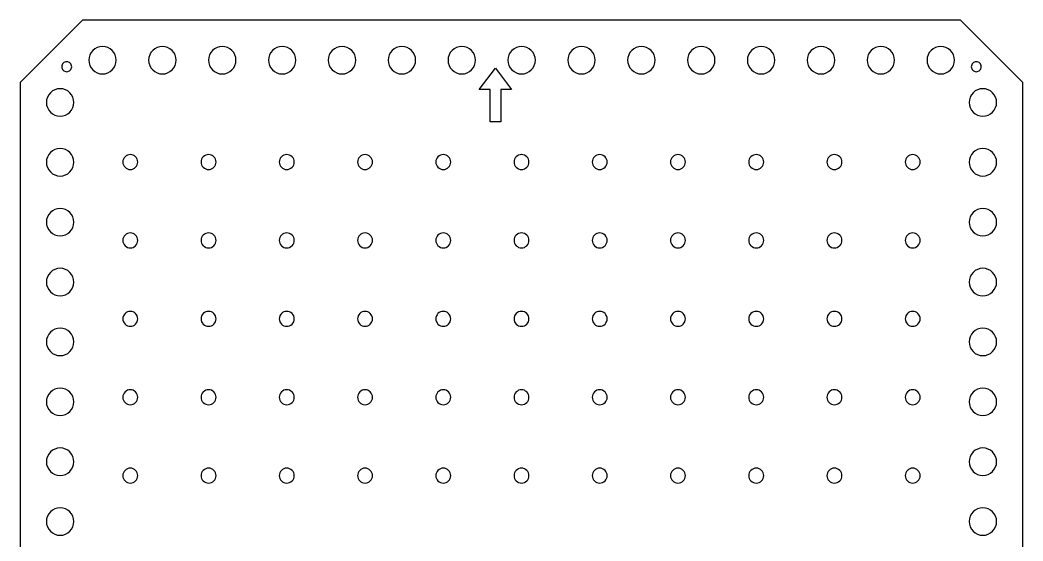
# Model space of a CAD drawing. Extents: x -337 to 6273, y 368 to 2065.
# Drawn here: x 2694.9 to 3096.9, y 627.7 to 836.4 of the extents above; entities that cross this region are included whole.
import ezdxf

# ---------------------------------------------------------------- set-up
doc = ezdxf.new("R2010")
doc.units = 0
doc.header["$LTSCALE"] = 100
doc.layers.add('EBENE_1', color=1, linetype='CONTINUOUS')

msp = doc.modelspace()

# ---------------------------------------------------------------- linework, layer by layer
at = {"layer": 'EBENE_1', "color": 1}
for points in [[(2719.933744, 836.42597), (2694.933744, 811.42597), (2694.933744, 459.425665), (2719.933744, 434.425665), (3071.933101, 434.425665), (3096.933101, 459.425665), (3096.933101, 811.42597), (3071.933101, 836.42597), (2719.933744, 836.42597)], [(2883.342873, 795.58016), (2883.311512, 808.552596), (2878.987367, 808.542142), (2885.452678, 817.206113), (2891.959802, 808.573503), (2887.635657, 808.563049), (2887.667018, 795.590614), (2883.342873, 795.58016)]]:
    msp.add_lwpolyline(points, close=True, dxfattribs=at)
for points in [[(2733.483422, 820.32597, 0.199589), (2731.87251, 824.215057, 0.199589), (2727.983422, 825.82597, 0.199589), (2724.094335, 824.215057, 0.199589), (2722.483422, 820.32597, 0.199589), (2724.094335, 816.436882, 0.199589), (2727.983422, 814.82597, 0.199589), (2731.87251, 816.436882, 0.199589), (2733.483422, 820.32597)], [(2757.483422, 820.32597, 0.199589), (2755.87251, 824.215057, 0.199589), (2751.983422, 825.82597, 0.199589), (2748.094335, 824.215057, 0.199589), (2746.483422, 820.32597, 0.199589), (2748.094335, 816.436882, 0.199589), (2751.983422, 814.82597, 0.199589), (2755.87251, 816.436882, 0.199589), (2757.483422, 820.32597)], [(2781.483422, 820.32597, 0.199589), (2779.87251, 824.215057, 0.199589), (2775.983422, 825.82597, 0.199589), (2772.094335, 824.215057, 0.199589), (2770.483422, 820.32597, 0.199589), (2772.094335, 816.436882, 0.199589), (2775.983422, 814.82597, 0.199589), (2779.87251, 816.436882, 0.199589), (2781.483422, 820.32597)], [(2805.483422, 820.32597, 0.199589), (2803.87251, 824.215057, 0.199589), (2799.983422, 825.82597, 0.199589), (2796.094335, 824.215057, 0.199589), (2794.483422, 820.32597, 0.199589), (2796.094335, 816.436882, 0.199589), (2799.983422, 814.82597, 0.199589), (2803.87251, 816.436882, 0.199589), (2805.483422, 820.32597)], [(2829.483422, 820.32597, 0.199589), (2827.87251, 824.215057, 0.199589), (2823.983422, 825.82597, 0.199589), (2820.094335, 824.215057, 0.199589), (2818.483422, 820.32597, 0.199589), (2820.094335, 816.436882, 0.199589), (2823.983422, 814.82597, 0.199589), (2827.87251, 816.436882, 0.199589), (2829.483422, 820.32597)], [(2853.483422, 820.32597, 0.199589), (2851.87251, 824.215057, 0.199589), (2847.983422, 825.82597, 0.199589), (2844.094335, 824.215057, 0.199589), (2842.483422, 820.32597, 0.199589), (2844.094335, 816.436882, 0.199589), (2847.983422, 814.82597, 0.199589), (2851.87251, 816.436882, 0.199589), (2853.483422, 820.32597)], [(2877.483422, 820.32597, 0.199589), (2875.87251, 824.215057, 0.199589), (2871.983422, 825.82597, 0.199589), (2868.094335, 824.215057, 0.199589), (2866.483422, 820.32597, 0.199589), (2868.094335, 816.436882, 0.199589), (2871.983422, 814.82597, 0.199589), (2875.87251, 816.436882, 0.199589), (2877.483422, 820.32597)], [(2901.483422, 820.32597, 0.199589), (2899.87251, 824.215057, 0.199589), (2895.983422, 825.82597, 0.199589), (2892.094335, 824.215057, 0.199589), (2890.483422, 820.32597, 0.199589), (2892.094335, 816.436882, 0.199589), (2895.983422, 814.82597, 0.199589), (2899.87251, 816.436882, 0.199589), (2901.483422, 820.32597)], [(2925.483422, 820.32597, 0.199589), (2923.87251, 824.215057, 0.199589), (2919.983422, 825.82597, 0.199589), (2916.094335, 824.215057, 0.199589), (2914.483422, 820.32597, 0.199589), (2916.094335, 816.436882, 0.199589), (2919.983422, 814.82597, 0.199589), (2923.87251, 816.436882, 0.199589), (2925.483422, 820.32597)], [(2949.483422, 820.32597, 0.199589), (2947.87251, 824.215057, 0.199589), (2943.983422, 825.82597, 0.199589), (2940.094335, 824.215057, 0.199589), (2938.483422, 820.32597, 0.199589), (2940.094335, 816.436882, 0.199589), (2943.983422, 814.82597, 0.199589), (2947.87251, 816.436882, 0.199589), (2949.483422, 820.32597)], [(2973.483422, 820.32597, 0.199589), (2971.87251, 824.215057, 0.199589), (2967.983422, 825.82597, 0.199589), (2964.094335, 824.215057, 0.199589), (2962.483422, 820.32597, 0.199589), (2964.094335, 816.436882, 0.199589), (2967.983422, 814.82597, 0.199589), (2971.87251, 816.436882, 0.199589), (2973.483422, 820.32597)], [(2997.483422, 820.32597, 0.199589), (2995.87251, 824.215057, 0.199589), (2991.983422, 825.82597, 0.199589), (2988.094335, 824.215057, 0.199589), (2986.483422, 820.32597, 0.199589), (2988.094335, 816.436882, 0.199589), (2991.983422, 814.82597, 0.199589), (2995.87251, 816.436882, 0.199589), (2997.483422, 820.32597)], [(3021.483422, 820.32597, 0.199589), (3019.87251, 824.215057, 0.199589), (3015.983422, 825.82597, 0.199589), (3012.094335, 824.215057, 0.199589), (3010.483422, 820.32597, 0.199589), (3012.094335, 816.436882, 0.199589), (3015.983422, 814.82597, 0.199589), (3019.87251, 816.436882, 0.199589), (3021.483422, 820.32597)], [(3045.483422, 820.32597, 0.199589), (3043.87251, 824.215057, 0.199589), (3039.983422, 825.82597, 0.199589), (3036.094335, 824.215057, 0.199589), (3034.483422, 820.32597, 0.199589), (3036.094335, 816.436882, 0.199589), (3039.983422, 814.82597, 0.199589), (3043.87251, 816.436882, 0.199589), (3045.483422, 820.32597)], [(3069.483422, 820.32597, 0.199589), (3067.87251, 824.215057, 0.199589), (3063.983422, 825.82597, 0.199589), (3060.094335, 824.215057, 0.199589), (3058.483422, 820.32597, 0.199589), (3060.094335, 816.436882, 0.199589), (3063.983422, 814.82597, 0.199589), (3067.87251, 816.436882, 0.199589), (3069.483422, 820.32597)], [(2711.633387, 817.725516, 0.199589), (2712.219174, 816.311303, 0.199589), (2713.633387, 815.725516, 0.199589), (2715.047601, 816.311303, 0.199589), (2715.633387, 817.725516, 0.199589), (2715.047601, 819.13973, 0.199589), (2713.633387, 819.725516, 0.199589), (2712.219174, 819.13973, 0.199589), (2711.633387, 817.725516)], [(3080.233458, 817.725516, 0.199589), (3079.647671, 819.13973, 0.199589), (3078.233458, 819.725516, 0.199589), (3076.819244, 819.13973, 0.199589), (3076.233458, 817.725516, 0.199589), (3076.819244, 816.311303, 0.199589), (3078.233458, 815.725516, 0.199589), (3079.647671, 816.311303, 0.199589), (3080.233458, 817.725516)], [(2710.983422, 808.92597, 0.199589), (2707.094335, 807.315057, 0.199589), (2705.483422, 803.42597, 0.199589), (2707.094335, 799.536882, 0.199589), (2710.983422, 797.92597, 0.199589), (2714.87251, 799.536882, 0.199589), (2716.483422, 803.42597, 0.199589), (2714.87251, 807.315057, 0.199589), (2710.983422, 808.92597)], [(3080.883422, 808.92597, 0.199589), (3076.994335, 807.315057, 0.199589), (3075.383422, 803.42597, 0.199589), (3076.994335, 799.536882, 0.199589), (3080.883422, 797.92597, 0.199589), (3084.77251, 799.536882, 0.199589), (3086.383422, 803.42597, 0.199589), (3084.77251, 807.315057, 0.199589), (3080.883422, 808.92597)], [(2710.983422, 784.92597, 0.199589), (2707.094335, 783.315057, 0.199589), (2705.483422, 779.42597, 0.199589), (2707.094335, 775.536882, 0.199589), (2710.983422, 773.92597, 0.199589), (2714.87251, 775.536882, 0.199589), (2716.483422, 779.42597, 0.199589), (2714.87251, 783.315057, 0.199589), (2710.983422, 784.92597)], [(3080.883422, 784.92597, 0.199589), (3076.994335, 783.315057, 0.199589), (3075.383422, 779.42597, 0.199589), (3076.994335, 775.536882, 0.199589), (3080.883422, 773.92597, 0.199589), (3084.77251, 775.536882, 0.199589), (3086.383422, 779.42597, 0.199589), (3084.77251, 783.315057, 0.199589), (3080.883422, 784.92597)], [(2742.133422, 779.534674, 0.199589), (2741.254743, 781.655994, 0.199589), (2739.133422, 782.534674, 0.199589), (2737.012102, 781.655994, 0.199589), (2736.133422, 779.534674, 0.199589), (2737.012102, 777.413354, 0.199589), (2739.133422, 776.534674, 0.199589), (2741.254743, 777.413354, 0.199589), (2742.133422, 779.534674)], [(2773.493422, 779.534674, 0.199589), (2772.614743, 781.655994, 0.199589), (2770.493422, 782.534674, 0.199589), (2768.372102, 781.655994, 0.199589), (2767.493422, 779.534674, 0.199589), (2768.372102, 777.413354, 0.199589), (2770.493422, 776.534674, 0.199589), (2772.614743, 777.413354, 0.199589), (2773.493422, 779.534674)], [(2804.853422, 779.534674, 0.199589), (2803.974743, 781.655994, 0.199589), (2801.853422, 782.534674, 0.199589), (2799.732102, 781.655994, 0.199589), (2798.853422, 779.534674, 0.199589), (2799.732102, 777.413354, 0.199589), (2801.853422, 776.534674, 0.199589), (2803.974743, 777.413354, 0.199589), (2804.853422, 779.534674)], [(2836.213422, 779.534674, 0.199589), (2835.334743, 781.655994, 0.199589), (2833.213422, 782.534674, 0.199589), (2831.092102, 781.655994, 0.199589), (2830.213422, 779.534674, 0.199589), (2831.092102, 777.413354, 0.199589), (2833.213422, 776.534674, 0.199589), (2835.334743, 777.413354, 0.199589), (2836.213422, 779.534674)], [(2867.573422, 779.534674, 0.199589), (2866.694743, 781.655994, 0.199589), (2864.573422, 782.534674, 0.199589), (2862.452102, 781.655994, 0.199589), (2861.573422, 779.534674, 0.199589), (2862.452102, 777.413354, 0.199589), (2864.573422, 776.534674, 0.199589), (2866.694743, 777.413354, 0.199589), (2867.573422, 779.534674)], [(2898.933422, 779.534674, 0.199589), (2898.054743, 781.655994, 0.199589), (2895.933422, 782.534674, 0.199589), (2893.812102, 781.655994, 0.199589), (2892.933422, 779.534674, 0.199589), (2893.812102, 777.413354, 0.199589), (2895.933422, 776.534674, 0.199589), (2898.054743, 777.413354, 0.199589), (2898.933422, 779.534674)], [(2930.293422, 779.534674, 0.199589), (2929.414743, 781.655994, 0.199589), (2927.293422, 782.534674, 0.199589), (2925.172102, 781.655994, 0.199589), (2924.293422, 779.534674, 0.199589), (2925.172102, 777.413354, 0.199589), (2927.293422, 776.534674, 0.199589), (2929.414743, 777.413354, 0.199589), (2930.293422, 779.534674)], [(2961.653422, 779.534674, 0.199589), (2960.774743, 781.655994, 0.199589), (2958.653422, 782.534674, 0.199589), (2956.532102, 781.655994, 0.199589), (2955.653422, 779.534674, 0.199589), (2956.532102, 777.413354, 0.199589), (2958.653422, 776.534674, 0.199589), (2960.774743, 777.413354, 0.199589), (2961.653422, 779.534674)], [(2993.013422, 779.534674, 0.199589), (2992.134743, 781.655994, 0.199589), (2990.013422, 782.534674, 0.199589), (2987.892102, 781.655994, 0.199589), (2987.013422, 779.534674, 0.199589), (2987.892102, 777.413354, 0.199589), (2990.013422, 776.534674, 0.199589), (2992.134743, 777.413354, 0.199589), (2993.013422, 779.534674)], [(3024.373422, 779.534674, 0.199589), (3023.494743, 781.655994, 0.199589), (3021.373422, 782.534674, 0.199589), (3019.252102, 781.655994, 0.199589), (3018.373422, 779.534674, 0.199589), (3019.252102, 777.413354, 0.199589), (3021.373422, 776.534674, 0.199589), (3023.494743, 777.413354, 0.199589), (3024.373422, 779.534674)], [(3055.733422, 779.534674, 0.199589), (3054.854743, 781.655994, 0.199589), (3052.733422, 782.534674, 0.199589), (3050.612102, 781.655994, 0.199589), (3049.733422, 779.534674, 0.199589), (3050.612102, 777.413354, 0.199589), (3052.733422, 776.534674, 0.199589), (3054.854743, 777.413354, 0.199589), (3055.733422, 779.534674)], [(2710.983422, 760.92597, 0.199589), (2707.094335, 759.315057, 0.199589), (2705.483422, 755.42597, 0.199589), (2707.094335, 751.536882, 0.199589), (2710.983422, 749.92597, 0.199589), (2714.87251, 751.536882, 0.199589), (2716.483422, 755.42597, 0.199589), (2714.87251, 759.315057, 0.199589), (2710.983422, 760.92597)], [(3080.883422, 760.92597, 0.199589), (3076.994335, 759.315057, 0.199589), (3075.383422, 755.42597, 0.199589), (3076.994335, 751.536882, 0.199589), (3080.883422, 749.92597, 0.199589), (3084.77251, 751.536882, 0.199589), (3086.383422, 755.42597, 0.199589), (3084.77251, 759.315057, 0.199589), (3080.883422, 760.92597)], [(2742.133422, 748.108674, 0.199589), (2741.254743, 750.229994, 0.199589), (2739.133422, 751.108674, 0.199589), (2737.012102, 750.229994, 0.199589), (2736.133422, 748.108674, 0.199589), (2737.012102, 745.987354, 0.199589), (2739.133422, 745.108674, 0.199589), (2741.254743, 745.987354, 0.199589), (2742.133422, 748.108674)], [(2773.493422, 748.108674, 0.199589), (2772.614743, 750.229994, 0.199589), (2770.493422, 751.108674, 0.199589), (2768.372102, 750.229994, 0.199589), (2767.493422, 748.108674, 0.199589), (2768.372102, 745.987354, 0.199589), (2770.493422, 745.108674, 0.199589), (2772.614743, 745.987354, 0.199589), (2773.493422, 748.108674)], [(2804.853422, 748.108674, 0.199589), (2803.974743, 750.229994, 0.199589), (2801.853422, 751.108674, 0.199589), (2799.732102, 750.229994, 0.199589), (2798.853422, 748.108674, 0.199589), (2799.732102, 745.987354, 0.199589), (2801.853422, 745.108674, 0.199589), (2803.974743, 745.987354, 0.199589), (2804.853422, 748.108674)], [(2836.213422, 748.108674, 0.199589), (2835.334743, 750.229994, 0.199589), (2833.213422, 751.108674, 0.199589), (2831.092102, 750.229994, 0.199589), (2830.213422, 748.108674, 0.199589), (2831.092102, 745.987354, 0.199589), (2833.213422, 745.108674, 0.199589), (2835.334743, 745.987354, 0.199589), (2836.213422, 748.108674)], [(2867.573422, 748.108674, 0.199589), (2866.694743, 750.229994, 0.199589), (2864.573422, 751.108674, 0.199589), (2862.452102, 750.229994, 0.199589), (2861.573422, 748.108674, 0.199589), (2862.452102, 745.987354, 0.199589), (2864.573422, 745.108674, 0.199589), (2866.694743, 745.987354, 0.199589), (2867.573422, 748.108674)], [(2898.933422, 748.108674, 0.199589), (2898.054743, 750.229994, 0.199589), (2895.933422, 751.108674, 0.199589), (2893.812102, 750.229994, 0.199589), (2892.933422, 748.108674, 0.199589), (2893.812102, 745.987354, 0.199589), (2895.933422, 745.108674, 0.199589), (2898.054743, 745.987354, 0.199589), (2898.933422, 748.108674)], [(2930.293422, 748.108674, 0.199589), (2929.414743, 750.229994, 0.199589), (2927.293422, 751.108674, 0.199589), (2925.172102, 750.229994, 0.199589), (2924.293422, 748.108674, 0.199589), (2925.172102, 745.987354, 0.199589), (2927.293422, 745.108674, 0.199589), (2929.414743, 745.987354, 0.199589), (2930.293422, 748.108674)], [(2961.653422, 748.108674, 0.199589), (2960.774743, 750.229994, 0.199589), (2958.653422, 751.108674, 0.199589), (2956.532102, 750.229994, 0.199589), (2955.653422, 748.108674, 0.199589), (2956.532102, 745.987354, 0.199589), (2958.653422, 745.108674, 0.199589), (2960.774743, 745.987354, 0.199589), (2961.653422, 748.108674)], [(2993.013422, 748.108674, 0.199589), (2992.134743, 750.229994, 0.199589), (2990.013422, 751.108674, 0.199589), (2987.892102, 750.229994, 0.199589), (2987.013422, 748.108674, 0.199589), (2987.892102, 745.987354, 0.199589), (2990.013422, 745.108674, 0.199589), (2992.134743, 745.987354, 0.199589), (2993.013422, 748.108674)], [(3024.373422, 748.108674, 0.199589), (3023.494743, 750.229994, 0.199589), (3021.373422, 751.108674, 0.199589), (3019.252102, 750.229994, 0.199589), (3018.373422, 748.108674, 0.199589), (3019.252102, 745.987354, 0.199589), (3021.373422, 745.108674, 0.199589), (3023.494743, 745.987354, 0.199589), (3024.373422, 748.108674)], [(3055.733422, 748.108674, 0.199589), (3054.854743, 750.229994, 0.199589), (3052.733422, 751.108674, 0.199589), (3050.612102, 750.229994, 0.199589), (3049.733422, 748.108674, 0.199589), (3050.612102, 745.987354, 0.199589), (3052.733422, 745.108674, 0.199589), (3054.854743, 745.987354, 0.199589), (3055.733422, 748.108674)], [(2710.983422, 736.92597, 0.199589), (2707.094335, 735.315057, 0.199589), (2705.483422, 731.42597, 0.199589), (2707.094335, 727.536882, 0.199589), (2710.983422, 725.92597, 0.199589), (2714.87251, 727.536882, 0.199589), (2716.483422, 731.42597, 0.199589), (2714.87251, 735.315057, 0.199589), (2710.983422, 736.92597)], [(3080.883422, 736.92597, 0.199589), (3076.994335, 735.315057, 0.199589), (3075.383422, 731.42597, 0.199589), (3076.994335, 727.536882, 0.199589), (3080.883422, 725.92597, 0.199589), (3084.77251, 727.536882, 0.199589), (3086.383422, 731.42597, 0.199589), (3084.77251, 735.315057, 0.199589), (3080.883422, 736.92597)], [(2742.133422, 716.682674, 0.199589), (2741.254743, 718.803994, 0.199589), (2739.133422, 719.682674, 0.199589), (2737.012102, 718.803994, 0.199589), (2736.133422, 716.682674, 0.199589), (2737.012102, 714.561354, 0.199589), (2739.133422, 713.682674, 0.199589), (2741.254743, 714.561354, 0.199589), (2742.133422, 716.682674)], [(2773.493422, 716.682674, 0.199589), (2772.614743, 718.803994, 0.199589), (2770.493422, 719.682674, 0.199589), (2768.372102, 718.803994, 0.199589), (2767.493422, 716.682674, 0.199589), (2768.372102, 714.561354, 0.199589), (2770.493422, 713.682674, 0.199589), (2772.614743, 714.561354, 0.199589), (2773.493422, 716.682674)], [(2804.853422, 716.682674, 0.199589), (2803.974743, 718.803994, 0.199589), (2801.853422, 719.682674, 0.199589), (2799.732102, 718.803994, 0.199589), (2798.853422, 716.682674, 0.199589), (2799.732102, 714.561354, 0.199589), (2801.853422, 713.682674, 0.199589), (2803.974743, 714.561354, 0.199589), (2804.853422, 716.682674)], [(2836.213422, 716.682674, 0.199589), (2835.334743, 718.803994, 0.199589), (2833.213422, 719.682674, 0.199589), (2831.092102, 718.803994, 0.199589), (2830.213422, 716.682674, 0.199589), (2831.092102, 714.561354, 0.199589), (2833.213422, 713.682674, 0.199589), (2835.334743, 714.561354, 0.199589), (2836.213422, 716.682674)], [(2867.573422, 716.682674, 0.199589), (2866.694743, 718.803994, 0.199589), (2864.573422, 719.682674, 0.199589), (2862.452102, 718.803994, 0.199589), (2861.573422, 716.682674, 0.199589), (2862.452102, 714.561354, 0.199589), (2864.573422, 713.682674, 0.199589), (2866.694743, 714.561354, 0.199589), (2867.573422, 716.682674)], [(2898.933422, 716.682674, 0.199589), (2898.054743, 718.803994, 0.199589), (2895.933422, 719.682674, 0.199589), (2893.812102, 718.803994, 0.199589), (2892.933422, 716.682674, 0.199589), (2893.812102, 714.561354, 0.199589), (2895.933422, 713.682674, 0.199589), (2898.054743, 714.561354, 0.199589), (2898.933422, 716.682674)], [(2930.293422, 716.682674, 0.199589), (2929.414743, 718.803994, 0.199589), (2927.293422, 719.682674, 0.199589), (2925.172102, 718.803994, 0.199589), (2924.293422, 716.682674, 0.199589), (2925.172102, 714.561354, 0.199589), (2927.293422, 713.682674, 0.199589), (2929.414743, 714.561354, 0.199589), (2930.293422, 716.682674)], [(2961.653422, 716.682674, 0.199589), (2960.774743, 718.803994, 0.199589), (2958.653422, 719.682674, 0.199589), (2956.532102, 718.803994, 0.199589), (2955.653422, 716.682674, 0.199589), (2956.532102, 714.561354, 0.199589), (2958.653422, 713.682674, 0.199589), (2960.774743, 714.561354, 0.199589), (2961.653422, 716.682674)], [(2993.013422, 716.682674, 0.199589), (2992.134743, 718.803994, 0.199589), (2990.013422, 719.682674, 0.199589), (2987.892102, 718.803994, 0.199589), (2987.013422, 716.682674, 0.199589), (2987.892102, 714.561354, 0.199589), (2990.013422, 713.682674, 0.199589), (2992.134743, 714.561354, 0.199589), (2993.013422, 716.682674)], [(3024.373422, 716.682674, 0.199589), (3023.494743, 718.803994, 0.199589), (3021.373422, 719.682674, 0.199589), (3019.252102, 718.803994, 0.199589), (3018.373422, 716.682674, 0.199589), (3019.252102, 714.561354, 0.199589), (3021.373422, 713.682674, 0.199589), (3023.494743, 714.561354, 0.199589), (3024.373422, 716.682674)], [(3055.733422, 716.682674, 0.199589), (3054.854743, 718.803994, 0.199589), (3052.733422, 719.682674, 0.199589), (3050.612102, 718.803994, 0.199589), (3049.733422, 716.682674, 0.199589), (3050.612102, 714.561354, 0.199589), (3052.733422, 713.682674, 0.199589), (3054.854743, 714.561354, 0.199589), (3055.733422, 716.682674)], [(2710.983422, 712.92597, 0.199589), (2707.094335, 711.315057, 0.199589), (2705.483422, 707.42597, 0.199589), (2707.094335, 703.536882, 0.199589), (2710.983422, 701.92597, 0.199589), (2714.87251, 703.536882, 0.199589), (2716.483422, 707.42597, 0.199589), (2714.87251, 711.315057, 0.199589), (2710.983422, 712.92597)], [(3080.883422, 712.92597, 0.199589), (3076.994335, 711.315057, 0.199589), (3075.383422, 707.42597, 0.199589), (3076.994335, 703.536882, 0.199589), (3080.883422, 701.92597, 0.199589), (3084.77251, 703.536882, 0.199589), (3086.383422, 707.42597, 0.199589), (3084.77251, 711.315057, 0.199589), (3080.883422, 712.92597)], [(2710.983422, 688.92597, 0.199589), (2707.094335, 687.315057, 0.199589), (2705.483422, 683.42597, 0.199589), (2707.094335, 679.536882, 0.199589), (2710.983422, 677.92597, 0.199589), (2714.87251, 679.536882, 0.199589), (2716.483422, 683.42597, 0.199589), (2714.87251, 687.315057, 0.199589), (2710.983422, 688.92597)], [(2742.133422, 685.256674, 0.199589), (2741.254743, 687.377994, 0.199589), (2739.133422, 688.256674, 0.199589), (2737.012102, 687.377994, 0.199589), (2736.133422, 685.256674, 0.199589), (2737.012102, 683.135354, 0.199589), (2739.133422, 682.256674, 0.199589), (2741.254743, 683.135354, 0.199589), (2742.133422, 685.256674)], [(2773.493422, 685.256674, 0.199589), (2772.614743, 687.377994, 0.199589), (2770.493422, 688.256674, 0.199589), (2768.372102, 687.377994, 0.199589), (2767.493422, 685.256674, 0.199589), (2768.372102, 683.135354, 0.199589), (2770.493422, 682.256674, 0.199589), (2772.614743, 683.135354, 0.199589), (2773.493422, 685.256674)], [(2804.853422, 685.256674, 0.199589), (2803.974743, 687.377994, 0.199589), (2801.853422, 688.256674, 0.199589), (2799.732102, 687.377994, 0.199589), (2798.853422, 685.256674, 0.199589), (2799.732102, 683.135354, 0.199589), (2801.853422, 682.256674, 0.199589), (2803.974743, 683.135354, 0.199589), (2804.853422, 685.256674)], [(2836.213422, 685.256674, 0.199589), (2835.334743, 687.377994, 0.199589), (2833.213422, 688.256674, 0.199589), (2831.092102, 687.377994, 0.199589), (2830.213422, 685.256674, 0.199589), (2831.092102, 683.135354, 0.199589), (2833.213422, 682.256674, 0.199589), (2835.334743, 683.135354, 0.199589), (2836.213422, 685.256674)], [(2867.573422, 685.256674, 0.199589), (2866.694743, 687.377994, 0.199589), (2864.573422, 688.256674, 0.199589), (2862.452102, 687.377994, 0.199589), (2861.573422, 685.256674, 0.199589), (2862.452102, 683.135354, 0.199589), (2864.573422, 682.256674, 0.199589), (2866.694743, 683.135354, 0.199589), (2867.573422, 685.256674)], [(2898.933422, 685.256674, 0.199589), (2898.054743, 687.377994, 0.199589), (2895.933422, 688.256674, 0.199589), (2893.812102, 687.377994, 0.199589), (2892.933422, 685.256674, 0.199589), (2893.812102, 683.135354, 0.199589), (2895.933422, 682.256674, 0.199589), (2898.054743, 683.135354, 0.199589), (2898.933422, 685.256674)], [(2930.293422, 685.256674, 0.199589), (2929.414743, 687.377994, 0.199589), (2927.293422, 688.256674, 0.199589), (2925.172102, 687.377994, 0.199589), (2924.293422, 685.256674, 0.199589), (2925.172102, 683.135354, 0.199589), (2927.293422, 682.256674, 0.199589), (2929.414743, 683.135354, 0.199589), (2930.293422, 685.256674)], [(2961.653422, 685.256674, 0.199589), (2960.774743, 687.377994, 0.199589), (2958.653422, 688.256674, 0.199589), (2956.532102, 687.377994, 0.199589), (2955.653422, 685.256674, 0.199589), (2956.532102, 683.135354, 0.199589), (2958.653422, 682.256674, 0.199589), (2960.774743, 683.135354, 0.199589), (2961.653422, 685.256674)], [(2993.013422, 685.256674, 0.199589), (2992.134743, 687.377994, 0.199589), (2990.013422, 688.256674, 0.199589), (2987.892102, 687.377994, 0.199589), (2987.013422, 685.256674, 0.199589), (2987.892102, 683.135354, 0.199589), (2990.013422, 682.256674, 0.199589), (2992.134743, 683.135354, 0.199589), (2993.013422, 685.256674)], [(3024.373422, 685.256674, 0.199589), (3023.494743, 687.377994, 0.199589), (3021.373422, 688.256674, 0.199589), (3019.252102, 687.377994, 0.199589), (3018.373422, 685.256674, 0.199589), (3019.252102, 683.135354, 0.199589), (3021.373422, 682.256674, 0.199589), (3023.494743, 683.135354, 0.199589), (3024.373422, 685.256674)], [(3055.733422, 685.256674, 0.199589), (3054.854743, 687.377994, 0.199589), (3052.733422, 688.256674, 0.199589), (3050.612102, 687.377994, 0.199589), (3049.733422, 685.256674, 0.199589), (3050.612102, 683.135354, 0.199589), (3052.733422, 682.256674, 0.199589), (3054.854743, 683.135354, 0.199589), (3055.733422, 685.256674)], [(3080.883422, 688.92597, 0.199589), (3076.994335, 687.315057, 0.199589), (3075.383422, 683.42597, 0.199589), (3076.994335, 679.536882, 0.199589), (3080.883422, 677.92597, 0.199589), (3084.77251, 679.536882, 0.199589), (3086.383422, 683.42597, 0.199589), (3084.77251, 687.315057, 0.199589), (3080.883422, 688.92597)], [(2710.983422, 664.92597, 0.199589), (2707.094335, 663.315057, 0.199589), (2705.483422, 659.42597, 0.199589), (2707.094335, 655.536882, 0.199589), (2710.983422, 653.92597, 0.199589), (2714.87251, 655.536882, 0.199589), (2716.483422, 659.42597, 0.199589), (2714.87251, 663.315057, 0.199589), (2710.983422, 664.92597)], [(3080.883422, 664.92597, 0.199589), (3076.994335, 663.315057, 0.199589), (3075.383422, 659.42597, 0.199589), (3076.994335, 655.536882, 0.199589), (3080.883422, 653.92597, 0.199589), (3084.77251, 655.536882, 0.199589), (3086.383422, 659.42597, 0.199589), (3084.77251, 663.315057, 0.199589), (3080.883422, 664.92597)], [(2742.133422, 653.830674, 0.199589), (2741.254743, 655.951994, 0.199589), (2739.133422, 656.830674, 0.199589), (2737.012102, 655.951994, 0.199589), (2736.133422, 653.830674, 0.199589), (2737.012102, 651.709354, 0.199589), (2739.133422, 650.830674, 0.199589), (2741.254743, 651.709354, 0.199589), (2742.133422, 653.830674)], [(2773.493422, 653.830674, 0.199589), (2772.614743, 655.951994, 0.199589), (2770.493422, 656.830674, 0.199589), (2768.372102, 655.951994, 0.199589), (2767.493422, 653.830674, 0.199589), (2768.372102, 651.709354, 0.199589), (2770.493422, 650.830674, 0.199589), (2772.614743, 651.709354, 0.199589), (2773.493422, 653.830674)], [(2804.853422, 653.830674, 0.199589), (2803.974743, 655.951994, 0.199589), (2801.853422, 656.830674, 0.199589), (2799.732102, 655.951994, 0.199589), (2798.853422, 653.830674, 0.199589), (2799.732102, 651.709354, 0.199589), (2801.853422, 650.830674, 0.199589), (2803.974743, 651.709354, 0.199589), (2804.853422, 653.830674)], [(2836.213422, 653.830674, 0.199589), (2835.334743, 655.951994, 0.199589), (2833.213422, 656.830674, 0.199589), (2831.092102, 655.951994, 0.199589), (2830.213422, 653.830674, 0.199589), (2831.092102, 651.709354, 0.199589), (2833.213422, 650.830674, 0.199589), (2835.334743, 651.709354, 0.199589), (2836.213422, 653.830674)], [(2867.573422, 653.830674, 0.199589), (2866.694743, 655.951994, 0.199589), (2864.573422, 656.830674, 0.199589), (2862.452102, 655.951994, 0.199589), (2861.573422, 653.830674, 0.199589), (2862.452102, 651.709354, 0.199589), (2864.573422, 650.830674, 0.199589), (2866.694743, 651.709354, 0.199589), (2867.573422, 653.830674)], [(2898.933422, 653.830674, 0.199589), (2898.054743, 655.951994, 0.199589), (2895.933422, 656.830674, 0.199589), (2893.812102, 655.951994, 0.199589), (2892.933422, 653.830674, 0.199589), (2893.812102, 651.709354, 0.199589), (2895.933422, 650.830674, 0.199589), (2898.054743, 651.709354, 0.199589), (2898.933422, 653.830674)], [(2930.293422, 653.830674, 0.199589), (2929.414743, 655.951994, 0.199589), (2927.293422, 656.830674, 0.199589), (2925.172102, 655.951994, 0.199589), (2924.293422, 653.830674, 0.199589), (2925.172102, 651.709354, 0.199589), (2927.293422, 650.830674, 0.199589), (2929.414743, 651.709354, 0.199589), (2930.293422, 653.830674)], [(2961.653422, 653.830674, 0.199589), (2960.774743, 655.951994, 0.199589), (2958.653422, 656.830674, 0.199589), (2956.532102, 655.951994, 0.199589), (2955.653422, 653.830674, 0.199589), (2956.532102, 651.709354, 0.199589), (2958.653422, 650.830674, 0.199589), (2960.774743, 651.709354, 0.199589), (2961.653422, 653.830674)], [(2993.013422, 653.830674, 0.199589), (2992.134743, 655.951994, 0.199589), (2990.013422, 656.830674, 0.199589), (2987.892102, 655.951994, 0.199589), (2987.013422, 653.830674, 0.199589), (2987.892102, 651.709354, 0.199589), (2990.013422, 650.830674, 0.199589), (2992.134743, 651.709354, 0.199589), (2993.013422, 653.830674)], [(3024.373422, 653.830674, 0.199589), (3023.494743, 655.951994, 0.199589), (3021.373422, 656.830674, 0.199589), (3019.252102, 655.951994, 0.199589), (3018.373422, 653.830674, 0.199589), (3019.252102, 651.709354, 0.199589), (3021.373422, 650.830674, 0.199589), (3023.494743, 651.709354, 0.199589), (3024.373422, 653.830674)], [(3055.733422, 653.830674, 0.199589), (3054.854743, 655.951994, 0.199589), (3052.733422, 656.830674, 0.199589), (3050.612102, 655.951994, 0.199589), (3049.733422, 653.830674, 0.199589), (3050.612102, 651.709354, 0.199589), (3052.733422, 650.830674, 0.199589), (3054.854743, 651.709354, 0.199589), (3055.733422, 653.830674)], [(2710.983422, 640.92597, 0.199589), (2707.094335, 639.315057, 0.199589), (2705.483422, 635.42597, 0.199589), (2707.094335, 631.536882, 0.199589), (2710.983422, 629.92597, 0.199589), (2714.87251, 631.536882, 0.199589), (2716.483422, 635.42597, 0.199589), (2714.87251, 639.315057, 0.199589), (2710.983422, 640.92597)], [(3080.883422, 640.92597, 0.199589), (3076.994335, 639.315057, 0.199589), (3075.383422, 635.42597, 0.199589), (3076.994335, 631.536882, 0.199589), (3080.883422, 629.92597, 0.199589), (3084.77251, 631.536882, 0.199589), (3086.383422, 635.42597, 0.199589), (3084.77251, 639.315057, 0.199589), (3080.883422, 640.92597)]]:
    msp.add_lwpolyline(points, format="xyb", close=True, dxfattribs=at)

doc.saveas('drawing.dxf')
